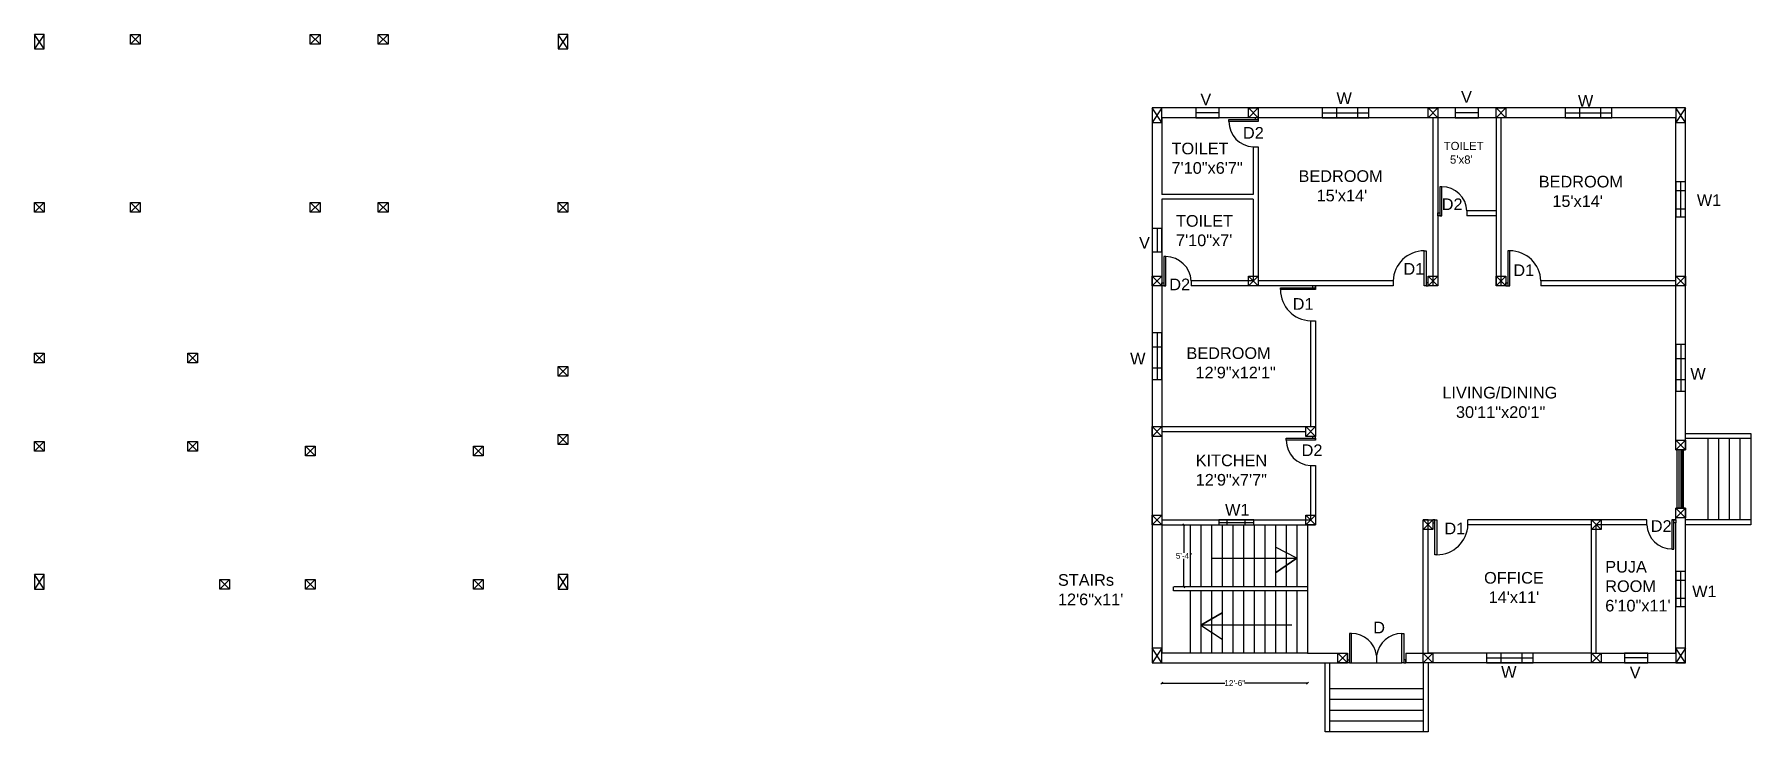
# Model space of a CAD drawing. Header units: inches. Extents: x -760 to 2913, y 29 to 748.
# Drawn here: x -760 to 1007, y 30 to 748 of the extents above; entities that cross this region are included whole.
import ezdxf

# ---------------------------------------------------------------- set-up
doc = ezdxf.new("R2010")
doc.units = ezdxf.units.IN
doc.header["$MEASUREMENT"] = 0
for name, color, linetype in [('D', 70, 'Continuous'), ('D1', 50, 'Continuous'), ('D2', 130, 'Continuous'), ('V', 230, 'Continuous'), ('W', 30, 'Continuous'), ('W1', 20, 'Continuous')]:
    doc.layers.add(name, color=color, linetype=linetype)
doc.layers.add('Grill', color=7, linetype='Continuous', true_color=0x9aefc6)
doc.layers.add('Naming', color=7, linetype='Continuous', true_color=0x64c9b6)
doc.styles.get("Standard").update_dxf_attribs({"font": 'arial.ttf'})
doc.linetypes.add('ZIGZAG', pattern='A,0.0001,-0.2,[131,ltypeshp.shx,S=0.2,R=0,X=-0.2,Y=0],-0.4,[131,ltypeshp.shx,S=0.2,R=180,X=0.2,Y=0],-0.2', length=0.8001)
doc.dimstyles.get("Standard").update_dxf_attribs({"dimtxt": 6, "dimasz": 2, "dimexe": 0.18, "dimexo": 0.0625, "dimgap": 0.09, "dimtad": 0, "dimtih": 1, "dimtoh": 1, "dimdec": 0, "dimzin": 0, "dimdsep": 46, "dimlunit": 3, "dimtxsty": 'Standard', "dimblk": 'OBLIQUE', "dimblk2": 'OBLIQUE', "dimcen": 2, "dimse1": 1, "dimse2": 1, "dimadec": 0, "dimazin": 0, "dimtfac": 1, "dimtdec": 0, "dimtofl": 0, "dimtmove": 0, "dimatfit": 3, "dimfxl": 1, "dimtolj": 1, "dimtzin": 0, "dimarcsym": 0})

# ---------------------------------------------------------------- blocks, each defined once
blk = doc.blocks.new('_Oblique')
at = {"color": 0, "linetype": 'ByBlock', "lineweight": -2}
blk.add_line((-0.5, -0.5), (0.5, 0.5), dxfattribs=at)
blk = doc.blocks.new('*D2')
at = {"color": 0, "lineweight": -2, "transparency": 16777216}
for p, q in [((400.8, 80.5), (465.7, 80.5)), ((550.8, 80.5), (485.9, 80.5))]:
    blk.add_line(p, q, dxfattribs=at)
at = {"layer": 'Defpoints', "color": 0, "transparency": 16777216}
for p in [(400.8, 111.4), (550.8, 111.4), (400.8, 80.5)]:
    blk.add_point(p, dxfattribs=at)
at = {"color": 0, "lineweight": -2, "transparency": 16777216, "xscale": 2, "yscale": 2, "zscale": 2, "rotation": 180}
blk.add_blockref('_Oblique', (400.8, 80.5), dxfattribs=at)
at = {"color": 0, "lineweight": -2, "transparency": 16777216, "xscale": 2, "yscale": 2, "zscale": 2}
blk.add_blockref('_Oblique', (550.8, 80.5), dxfattribs=at)
at = {"color": 0, "transparency": 16777216, "insert": (475.8, 80.5), "char_height": 6, "attachment_point": 5}
blk.add_mtext('\\A1;12\'-6"', dxfattribs=at)
blk = doc.blocks.new('*D18')
at = {"color": 0, "lineweight": -2, "transparency": 16777216}
for p, q in [((423.5, 243.4), (423.5, 214.6)), ((423.5, 179.4), (423.5, 208.3))]:
    blk.add_line(p, q, dxfattribs=at)
at = {"layer": 'Defpoints', "color": 0, "transparency": 16777216}
for p in [(429.8, 243.4), (423.5, 179.4), (429.8, 179.4)]:
    blk.add_point(p, dxfattribs=at)
at = {"color": 0, "lineweight": -2, "transparency": 16777216, "xscale": 2, "yscale": 2, "zscale": 2}
for p, rotation in [((423.5, 243.4), 90), ((423.5, 179.4), 270)]:
    blk.add_blockref('_Oblique', p, dxfattribs=dict(at, rotation=rotation))
at = {"color": 0, "transparency": 16777216, "insert": (423.5, 211.4), "char_height": 6, "attachment_point": 5}
blk.add_mtext('\\A1;5\'-4"', dxfattribs=at)

msp = doc.modelspace()

# ---------------------------------------------------------------- linework, layer by layer
at = {"color": 5}
for p, q in [((-749.7, 733.2), (-759.7, 748.2)), ((-749.7, 748.2), (-759.7, 733.2)), ((-210.7, 733.2), (-220.7, 748.2)), ((-210.7, 748.2), (-220.7, 733.2)), ((400.8, 657.4), (390.8, 672.4)), ((400.8, 672.4), (390.8, 657.4)), ((939.8, 657.4), (929.8, 672.4)), ((939.8, 672.4), (929.8, 657.4)), ((-749.7, 177.2), (-759.7, 192.2)), ((-749.7, 192.2), (-759.7, 177.2)), ((-210.7, 177.2), (-220.7, 192.2)), ((-210.7, 192.2), (-220.7, 177.2)), ((400.8, 101.4), (390.8, 116.4)), ((400.8, 116.4), (390.8, 101.4)), ((939.8, 101.4), (929.8, 116.4)), ((939.8, 116.4), (929.8, 101.4))]:
    msp.add_line(p, q, dxfattribs=at)
at = {"color": 1}
for p, q in [((-650.7, 748.2), (-660.7, 738.2)), ((-660.7, 748.2), (-650.7, 738.2)), ((-465.7, 748.2), (-475.7, 738.2)), ((-475.7, 748.2), (-465.7, 738.2)), ((-395.7, 748.2), (-405.7, 738.2)), ((-405.7, 748.2), (-395.7, 738.2)), ((499.8, 672.4), (489.8, 662.4)), ((489.8, 672.4), (499.8, 662.4)), ((684.8, 672.4), (674.8, 662.4)), ((674.8, 672.4), (684.8, 662.4)), ((754.8, 672.4), (744.8, 662.4)), ((744.8, 672.4), (754.8, 662.4)), ((-749.7, 575.2), (-759.7, 565.2)), ((-759.7, 575.2), (-749.7, 565.2)), ((-650.7, 575.2), (-660.7, 565.2)), ((-660.7, 575.2), (-650.7, 565.2)), ((-465.7, 575.2), (-475.7, 565.2)), ((-475.7, 575.2), (-465.7, 565.2)), ((-395.7, 575.2), (-405.7, 565.2)), ((-405.7, 575.2), (-395.7, 565.2)), ((-210.7, 575.2), (-220.7, 565.2)), ((-220.7, 575.2), (-210.7, 565.2)), ((400.8, 499.4), (390.8, 489.4)), ((390.8, 499.4), (400.8, 489.4)), ((499.8, 499.4), (489.8, 489.4)), ((489.8, 499.4), (499.8, 489.4)), ((684.8, 499.4), (674.8, 489.4)), ((674.8, 499.4), (684.8, 489.4)), ((754.8, 499.4), (744.8, 489.4)), ((744.8, 499.4), (754.8, 489.4)), ((939.8, 499.4), (929.8, 489.4)), ((929.8, 499.4), (939.8, 489.4)), ((-749.7, 420.1), (-759.7, 410.1)), ((-759.7, 420.1), (-749.7, 410.1)), ((-591.7, 420.1), (-601.7, 410.1)), ((-601.7, 420.1), (-591.7, 410.1)), ((-210.7, 406.2), (-220.7, 396.2)), ((-220.7, 406.2), (-210.7, 396.2)), ((-210.7, 336.2), (-220.7, 326.2)), ((-220.7, 336.2), (-210.7, 326.2)), ((400.8, 344.4), (390.8, 334.4)), ((390.8, 344.4), (400.8, 334.4)), ((558.8, 344.4), (548.8, 334.4)), ((548.8, 344.4), (558.8, 334.4)), ((-749.7, 329.2), (-759.7, 319.2)), ((-759.7, 329.2), (-749.7, 319.2)), ((-591.7, 329.2), (-601.7, 319.2)), ((-601.7, 329.2), (-591.7, 319.2)), ((-470.7, 324.2), (-480.7, 314.2)), ((-480.7, 324.2), (-470.7, 314.2)), ((-297.7, 324.2), (-307.7, 314.2)), ((-307.7, 324.2), (-297.7, 314.2)), ((939.8, 330.4), (929.8, 320.4)), ((929.8, 330.4), (939.8, 320.4)), ((400.8, 253.4), (390.8, 243.4)), ((390.8, 253.4), (400.8, 243.4)), ((558.8, 253.4), (548.8, 243.4)), ((548.8, 253.4), (558.8, 243.4)), ((679.8, 248.4), (669.8, 238.4)), ((669.8, 248.4), (679.8, 238.4)), ((852.8, 248.4), (842.8, 238.4)), ((842.8, 248.4), (852.8, 238.4)), ((939.8, 260.4), (929.8, 250.4)), ((929.8, 260.4), (939.8, 250.4)), ((-558.7, 187.2), (-568.7, 177.2)), ((-568.7, 187.2), (-558.7, 177.2)), ((-470.7, 187.2), (-480.7, 177.2)), ((-480.7, 187.2), (-470.7, 177.2)), ((-297.7, 187.2), (-307.7, 177.2)), ((-307.7, 187.2), (-297.7, 177.2)), ((591.8, 111.4), (581.8, 101.4)), ((581.8, 111.4), (591.8, 101.4)), ((679.8, 111.4), (669.8, 101.4)), ((669.8, 111.4), (679.8, 101.4)), ((852.8, 111.4), (842.8, 101.4)), ((842.8, 111.4), (852.8, 101.4))]:
    msp.add_line(p, q, dxfattribs=at)
for p, q in [((939.8, 672.4), (390.8, 672.4)), ((390.8, 672.4), (390.8, 101.4)), ((939.8, 320.4), (939.8, 672.4)), ((496.8, 662.4), (400.8, 662.4)), ((400.8, 662.4), (400.8, 583.4)), ((679.8, 662.4), (499.8, 662.4)), ((499.8, 662.4), (499.8, 658.4)), ((679.8, 662.4), (679.8, 489.4)), ((744.8, 662.4), (684.8, 662.4)), ((684.8, 662.4), (684.8, 489.4)), ((744.8, 662.4), (744.8, 489.4)), ((929.8, 662.4), (749.8, 662.4)), ((749.8, 662.4), (749.8, 489.4)), ((929.8, 494.4), (929.8, 662.4)), ((494.8, 632.4), (494.8, 583.4)), ((494.8, 632.4), (499.8, 632.4)), ((499.8, 632.4), (499.8, 489.4)), ((494.8, 583.4), (400.8, 583.4)), ((494.8, 578.4), (400.8, 578.4)), ((400.8, 578.4), (400.8, 492.4)), ((494.8, 578.4), (494.8, 494.4)), ((744.8, 566.4), (714.8, 566.4)), ((714.8, 566.4), (714.8, 561.4)), ((688.8, 561.4), (684.8, 561.4)), ((744.8, 561.4), (714.8, 561.4)), ((404.8, 489.4), (400.8, 489.4)), ((400.8, 489.4), (400.8, 344.4)), ((494.8, 494.4), (430.8, 494.4)), ((430.8, 494.4), (430.8, 489.4)), ((555.8, 489.4), (430.8, 489.4)), ((638.8, 494.4), (499.8, 494.4)), ((638.8, 489.4), (558.8, 489.4)), ((558.8, 489.4), (558.8, 485.4)), ((638.8, 494.4), (638.8, 489.4)), ((684.8, 489.4), (679.8, 489.4)), ((749.8, 489.4), (744.8, 489.4)), ((929.8, 494.4), (790.8, 494.4)), ((790.8, 494.4), (790.8, 489.4)), ((929.8, 489.4), (790.8, 489.4)), ((929.8, 320.4), (929.8, 489.4)), ((553.8, 453.4), (553.8, 344.4)), ((553.8, 453.4), (558.8, 453.4)), ((558.8, 453.4), (558.8, 339.4)), ((400.8, 344.4), (558.8, 344.4)), ((400.8, 339.4), (400.8, 248.4)), ((400.8, 339.4), (548.8, 339.4)), ((939.8, 337.4), (1006.8, 337.4)), ((1006.8, 337.4), (1006.8, 243.4)), ((929.8, 320.4), (931.2, 320.4)), ((937.5, 320.4), (939.8, 320.4)), ((939.8, 320.4), (939.8, 332.4)), ((939.8, 332.4), (1006.8, 332.4)), ((962.8, 332.4), (962.8, 248.4)), ((973.8, 332.4), (973.8, 248.4)), ((984.8, 332.4), (984.8, 248.4)), ((995.8, 332.4), (995.8, 248.4)), ((553.8, 304.4), (553.8, 248.4)), ((553.8, 304.4), (558.8, 304.4)), ((558.8, 304.4), (558.8, 243.4)), ((400.8, 248.4), (553.8, 248.4)), ((669.8, 101.4), (669.8, 248.4)), ((674.8, 248.4), (669.8, 248.4)), ((674.8, 111.4), (674.8, 248.4)), ((899.8, 248.4), (715.8, 248.4)), ((715.8, 243.4), (715.8, 248.4)), ((842.8, 111.4), (842.8, 248.4)), ((899.8, 243.4), (899.8, 248.4)), ((929.8, 248.4), (925.8, 248.4)), ((929.8, 248.4), (929.8, 260.4)), ((931.2, 260.4), (929.8, 260.4)), ((939.8, 260.4), (937.5, 260.4)), ((939.8, 101.4), (939.8, 260.4)), ((939.8, 248.4), (939.8, 260.4)), ((1006.8, 248.4), (939.8, 248.4)), ((400.8, 243.4), (400.8, 111.4)), ((400.8, 243.4), (558.8, 243.4)), ((429.8, 243.4), (429.8, 179.4)), ((440.8, 243.4), (440.8, 179.4)), ((451.8, 243.4), (451.8, 179.4)), ((462.8, 243.4), (462.8, 179.4)), ((473.8, 243.4), (473.8, 179.4)), ((484.8, 243.4), (484.8, 179.4)), ((495.8, 243.4), (495.8, 179.4)), ((506.8, 243.4), (506.8, 179.4)), ((517.8, 243.4), (517.8, 179.4)), ((528.8, 243.4), (528.8, 179.4)), ((539.8, 243.4), (539.8, 179.4)), ((550.8, 243.4), (550.8, 111.4)), ((842.8, 243.4), (715.8, 243.4)), ((847.8, 111.4), (847.8, 243.4)), ((899.8, 243.4), (847.8, 243.4)), ((929.8, 111.4), (929.8, 245.4)), ((1006.8, 243.4), (939.8, 243.4)), ((539.8, 209.2), (517.8, 220.5)), ((451.8, 209.2), (451.8, 209.2)), ((451.8, 209.2), (539.8, 209.2)), ((539.8, 209.2), (517.8, 194)), ((517.8, 194), (539.8, 209.2)), ((412.9, 175.4), (412.9, 179.4)), ((429.8, 179.4), (413, 179.4)), ((550.8, 179.4), (429.8, 179.4)), ((429.8, 175.4), (412.9, 175.4)), ((550.8, 175.4), (429.8, 175.4)), ((429.8, 175.4), (429.8, 111.4)), ((440.8, 175.4), (440.8, 111.4)), ((451.8, 175.4), (451.8, 111.4)), ((462.8, 175.4), (462.8, 111.4)), ((473.8, 175.4), (473.8, 111.4)), ((484.8, 175.4), (484.8, 111.4)), ((495.8, 175.4), (495.8, 111.4)), ((506.8, 175.4), (506.8, 111.4)), ((517.8, 175.4), (517.8, 111.4)), ((528.8, 175.4), (528.8, 111.4)), ((539.8, 175.4), (539.8, 111.4)), ((440.8, 140), (462.8, 152.7)), ((462.8, 152.7), (440.8, 140)), ((534.4, 140), (440.8, 140)), ((440.8, 140), (462.8, 125.7)), ((550.8, 111.4), (400.8, 111.4)), ((550.8, 111.4), (591.8, 111.4)), ((591.8, 101.4), (591.8, 111.4)), ((651.8, 111.4), (669.8, 111.4)), ((651.8, 111.4), (651.8, 101.4)), ((842.8, 111.4), (674.8, 111.4)), ((847.8, 111.4), (929.8, 111.4)), ((390.8, 101.4), (591.8, 101.4)), ((568.8, 30.4), (568.8, 101.4)), ((573.8, 30.4), (573.8, 101.4)), ((939.8, 101.4), (651.8, 101.4)), ((669.8, 101.4), (669.8, 30.4)), ((674.8, 101.4), (674.8, 30.4)), ((669.8, 74.4), (573.8, 74.4)), ((669.8, 63.4), (573.8, 63.4)), ((669.8, 52.4), (573.8, 52.4)), ((669.8, 41.4), (573.8, 41.4)), ((674.8, 30.4), (568.8, 30.4))]:
    msp.add_line(p, q)
at = {"linetype": 'ZIGZAG'}
msp.add_line((932.7, 260.4), (932.7, 260.4), dxfattribs=at)
at = {"color": 5}
for points in [[(-759.7, 733.2), (-749.7, 733.2), (-749.7, 748.2), (-759.7, 748.2)], [(-220.7, 733.2), (-210.7, 733.2), (-210.7, 748.2), (-220.7, 748.2)], [(390.8, 657.4), (400.8, 657.4), (400.8, 672.4), (390.8, 672.4)], [(929.8, 657.4), (939.8, 657.4), (939.8, 672.4), (929.8, 672.4)], [(-759.7, 177.2), (-749.7, 177.2), (-749.7, 192.2), (-759.7, 192.2)], [(-220.7, 177.2), (-210.7, 177.2), (-210.7, 192.2), (-220.7, 192.2)], [(390.8, 101.4), (400.8, 101.4), (400.8, 116.4), (390.8, 116.4)], [(929.8, 101.4), (939.8, 101.4), (939.8, 116.4), (929.8, 116.4)]]:
    msp.add_lwpolyline(points, close=True, dxfattribs=at)
at = {"color": 1}
for points in [[(-650.7, 738.2), (-660.7, 738.2), (-660.7, 748.2), (-650.7, 748.2)], [(-465.7, 738.2), (-475.7, 738.2), (-475.7, 748.2), (-465.7, 748.2)], [(-395.7, 738.2), (-405.7, 738.2), (-405.7, 748.2), (-395.7, 748.2)], [(499.8, 662.4), (489.8, 662.4), (489.8, 672.4), (499.8, 672.4)], [(684.8, 662.4), (674.8, 662.4), (674.8, 672.4), (684.8, 672.4)], [(754.8, 662.4), (744.8, 662.4), (744.8, 672.4), (754.8, 672.4)], [(-749.7, 565.2), (-759.7, 565.2), (-759.7, 575.2), (-749.7, 575.2)], [(-650.7, 565.2), (-660.7, 565.2), (-660.7, 575.2), (-650.7, 575.2)], [(-465.7, 565.2), (-475.7, 565.2), (-475.7, 575.2), (-465.7, 575.2)], [(-395.7, 565.2), (-405.7, 565.2), (-405.7, 575.2), (-395.7, 575.2)], [(-210.7, 565.2), (-220.7, 565.2), (-220.7, 575.2), (-210.7, 575.2)], [(400.8, 489.4), (390.8, 489.4), (390.8, 499.4), (400.8, 499.4)], [(499.8, 489.4), (489.8, 489.4), (489.8, 499.4), (499.8, 499.4)], [(684.8, 489.4), (674.8, 489.4), (674.8, 499.4), (684.8, 499.4)], [(754.8, 489.4), (744.8, 489.4), (744.8, 499.4), (754.8, 499.4)], [(939.8, 489.4), (929.8, 489.4), (929.8, 499.4), (939.8, 499.4)], [(-749.7, 410.1), (-759.7, 410.1), (-759.7, 420.1), (-749.7, 420.1)], [(-591.7, 410.1), (-601.7, 410.1), (-601.7, 420.1), (-591.7, 420.1)], [(-210.7, 396.2), (-220.7, 396.2), (-220.7, 406.2), (-210.7, 406.2)], [(-210.7, 326.2), (-220.7, 326.2), (-220.7, 336.2), (-210.7, 336.2)], [(400.8, 334.4), (390.8, 334.4), (390.8, 344.4), (400.8, 344.4)], [(558.8, 334.4), (548.8, 334.4), (548.8, 344.4), (558.8, 344.4)], [(-749.7, 319.2), (-759.7, 319.2), (-759.7, 329.2), (-749.7, 329.2)], [(-591.7, 319.2), (-601.7, 319.2), (-601.7, 329.2), (-591.7, 329.2)], [(-470.7, 314.2), (-480.7, 314.2), (-480.7, 324.2), (-470.7, 324.2)], [(-297.7, 314.2), (-307.7, 314.2), (-307.7, 324.2), (-297.7, 324.2)], [(939.8, 320.4), (929.8, 320.4), (929.8, 330.4), (939.8, 330.4)], [(400.8, 243.4), (390.8, 243.4), (390.8, 253.4), (400.8, 253.4)], [(558.8, 243.4), (548.8, 243.4), (548.8, 253.4), (558.8, 253.4)], [(679.8, 238.4), (669.8, 238.4), (669.8, 248.4), (679.8, 248.4)], [(852.8, 238.4), (842.8, 238.4), (842.8, 248.4), (852.8, 248.4)], [(939.8, 250.4), (929.8, 250.4), (929.8, 260.4), (939.8, 260.4)], [(-558.7, 177.2), (-568.7, 177.2), (-568.7, 187.2), (-558.7, 187.2)], [(-470.7, 177.2), (-480.7, 177.2), (-480.7, 187.2), (-470.7, 187.2)], [(-297.7, 177.2), (-307.7, 177.2), (-307.7, 187.2), (-297.7, 187.2)], [(591.8, 101.4), (581.8, 101.4), (581.8, 111.4), (591.8, 111.4)], [(679.8, 101.4), (669.8, 101.4), (669.8, 111.4), (679.8, 111.4)], [(852.8, 101.4), (842.8, 101.4), (842.8, 111.4), (852.8, 111.4)]]:
    msp.add_lwpolyline(points, close=True, dxfattribs=at)
at = {"layer": 'D'}
for p, q in [((621.8, 108.9), (621.8, 101.4)), ((591.8, 101.4), (591.8, 104.4)), ((591.8, 104.4), (593.8, 104.4)), ((593.8, 101.4), (591.8, 101.4)), ((595.8, 101.4), (647.8, 101.4)), ((651.8, 104.4), (649.8, 104.4)), ((649.8, 101.4), (651.8, 101.4)), ((651.8, 101.4), (651.8, 104.4))]:
    msp.add_line(p, q, dxfattribs=at)
for points in [[(593.8, 101.4), (595.8, 101.4), (595.8, 131.4), (593.8, 131.4)], [(649.8, 101.4), (647.8, 101.4), (647.8, 131.4), (649.8, 131.4)]]:
    msp.add_lwpolyline(points, close=True, dxfattribs=at)
for centre, start, end in [((595.8, 105.2), 8.1712, 90), ((647.8, 105.2), 90, 171.8288)]:
    msp.add_arc(centre, 26.3, start, end, dxfattribs=at)
at = {"layer": 'D1'}
for p, q in [((558.8, 489.4), (555.8, 489.4)), ((555.8, 489.4), (555.8, 487.4)), ((558.8, 487.4), (558.8, 489.4)), ((674.8, 492.4), (672.8, 492.4)), ((672.8, 489.4), (674.8, 489.4)), ((674.8, 489.4), (674.8, 492.4)), ((754.8, 489.4), (754.8, 492.4)), ((754.8, 492.4), (756.8, 492.4)), ((754.8, 489.4), (756.8, 489.4)), ((679.8, 248.4), (679.8, 245.4)), ((681.8, 248.4), (679.8, 248.4)), ((679.8, 245.4), (681.8, 245.4))]:
    msp.add_line(p, q, dxfattribs=at)
for points in [[(672.8, 489.4), (670.8, 489.4), (670.8, 525.4), (672.8, 525.4)], [(756.8, 489.4), (758.8, 489.4), (758.8, 525.4), (756.8, 525.4)], [(558.8, 487.4), (558.8, 485.4), (522.8, 485.4), (522.8, 487.4)], [(681.8, 248.4), (683.8, 248.4), (683.8, 212.4), (681.8, 212.4)]]:
    msp.add_lwpolyline(points, close=True, dxfattribs=at)
for centre, start, end in [((670.8, 493.4), 90, 178.1812), ((758.8, 493.4), 1.8188, 90), ((554.8, 485.4), 180, 268.1812), ((683.8, 244.5), 270, 358.1812)]:
    msp.add_arc(centre, 32, start, end, dxfattribs=at)
at = {"layer": 'D2'}
for p, q in [((499.8, 662.4), (496.8, 662.4)), ((496.8, 662.4), (496.8, 660.4)), ((499.8, 660.4), (499.8, 662.4)), ((684.8, 561.4), (684.8, 564.4)), ((684.8, 564.4), (686.8, 564.4)), ((686.8, 561.4), (684.8, 561.4)), ((402.8, 489.4), (390.8, 489.4)), ((400.8, 489.4), (400.8, 492.4)), ((400.8, 492.4), (402.8, 492.4)), ((558.8, 334.4), (555.8, 334.4)), ((555.8, 334.4), (555.8, 332.4)), ((558.8, 330.4), (558.8, 334.4)), ((925.8, 248.4), (929.8, 248.4)), ((929.8, 248.4), (929.8, 245.4)), ((929.8, 245.4), (927.8, 245.4))]:
    msp.add_line(p, q, dxfattribs=at)
for points in [[(499.8, 660.4), (499.8, 658.4), (469.8, 658.4), (469.8, 660.4)], [(686.8, 561.4), (688.8, 561.4), (688.8, 591.4), (686.8, 591.4)], [(402.8, 489.4), (404.8, 489.4), (404.8, 519.4), (402.8, 519.4)], [(558.8, 332.4), (558.8, 330.4), (528.8, 330.4), (528.8, 332.4)], [(927.8, 248.4), (925.8, 248.4), (925.8, 218.4), (927.8, 218.4)]]:
    msp.add_lwpolyline(points, close=True, dxfattribs=at)
for centre, radius, start, end in [((495.8, 658.4), 26, 180, 267.7534), ((688.8, 565.4), 26, 2.2466, 90), ((404.8, 493.4), 26, 2.2466, 90), ((554.7, 330.4), 25.9, 180, 267.9513), ((925.8, 244.5), 26, 182.2466, 270)]:
    msp.add_arc(centre, radius, start, end, dxfattribs=at)
at = {"layer": 'Grill'}
for p, q in [((931.2, 260.4), (931.2, 320.4)), ((937.5, 320.4), (931.2, 320.4)), ((932.7, 320.4), (932.7, 260.4)), ((935.9, 320.4), (935.9, 260.4)), ((937.5, 260.4), (937.5, 320.4)), ((937.5, 260.4), (931.2, 260.4))]:
    msp.add_line(p, q, dxfattribs=at)
at = {"layer": 'Grill', "linetype": 'ZIGZAG', "ltscale": 6}
msp.add_line((934.8, 320.4), (934.8, 260.4), dxfattribs=at)
at = {"layer": 'V'}
for p, q in [((459.8, 667.4), (435.8, 667.4)), ((726.8, 667.4), (702.8, 667.4)), ((395.8, 548.4), (395.8, 524.4)), ((900.8, 106.4), (876.8, 106.4))]:
    msp.add_line(p, q, dxfattribs=at)
for points in [[(435.8, 662.4), (459.8, 662.4), (459.8, 672.4), (435.8, 672.4)], [(702.8, 662.4), (726.8, 662.4), (726.8, 672.4), (702.8, 672.4)], [(400.8, 524.4), (400.8, 548.4), (390.8, 548.4), (390.8, 524.4)], [(876.8, 101.4), (900.8, 101.4), (900.8, 111.4), (876.8, 111.4)]]:
    msp.add_lwpolyline(points, close=True, dxfattribs=at)
at = {"layer": 'W'}
for p, q in [((580.5, 672.4), (580.5, 662.4)), ((602.2, 672.4), (602.2, 662.4)), ((830.5, 672.4), (830.5, 662.4)), ((852.2, 672.4), (852.2, 662.4)), ((565.8, 667.4), (613.8, 667.4)), ((815.8, 667.4), (863.8, 667.4)), ((400.8, 426.1), (390.8, 426.1)), ((395.8, 440.8), (395.8, 392.8)), ((934.8, 428.9), (934.8, 380.9)), ((939.8, 414.2), (929.8, 414.2)), ((400.8, 404.5), (390.8, 404.5)), ((939.8, 392.6), (929.8, 392.6)), ((734.8, 106.4), (782.8, 106.4)), ((749.5, 111.4), (749.5, 101.4)), ((771.2, 111.4), (771.2, 101.4))]:
    msp.add_line(p, q, dxfattribs=at)
for points in [[(565.8, 662.4), (613.8, 662.4), (613.8, 672.4), (565.8, 672.4)], [(815.8, 662.4), (863.8, 662.4), (863.8, 672.4), (815.8, 672.4)], [(390.8, 440.8), (390.8, 392.8), (400.8, 392.8), (400.8, 440.8)], [(929.8, 428.9), (929.8, 380.9), (939.8, 380.9), (939.8, 428.9)], [(734.8, 101.4), (782.8, 101.4), (782.8, 111.4), (734.8, 111.4)]]:
    msp.add_lwpolyline(points, close=True, dxfattribs=at)
at = {"layer": 'W1'}
for p, q in [((929.8, 587.3), (939.8, 587.3)), ((934.8, 560.4), (934.8, 596.4)), ((929.8, 568.7), (939.8, 568.7)), ((467.5, 248.4), (467.5, 243.4)), ((486.1, 248.4), (486.1, 243.4)), ((459.3, 245.9), (495.3, 245.9)), ((459.3, 243.4), (495.3, 243.4)), ((934.8, 159.4), (934.8, 195.4)), ((929.8, 186.3), (939.8, 186.3)), ((929.8, 167.7), (939.8, 167.7))]:
    msp.add_line(p, q, dxfattribs=at)
for points in [[(939.8, 560.4), (939.8, 596.4), (929.8, 596.4), (929.8, 560.4)], [(939.8, 159.4), (939.8, 195.4), (929.8, 195.4), (929.8, 159.4)]]:
    msp.add_lwpolyline(points, close=True, dxfattribs=at)
msp.add_lwpolyline([(495.3, 243.4), (495.3, 248.4), (459.3, 248.4), (459.3, 243.4)], dxfattribs=at)

# ---------------------------------------------------------------- texts
at = {"layer": 'D', "insert": (618.3, 143.6), "char_height": 12, "attachment_point": 1}
msp.add_mtext_dynamic_manual_height_columns('D', width=956.387, gutter_width=60, heights=[0], dxfattribs=at)
at = {"layer": 'D1', "char_height": 12, "attachment_point": 1}
for insert in [(649.4, 512.8), (762.5, 511.4), (535.4, 476.7), (691.6, 245.6)]:
    msp.add_mtext_dynamic_manual_height_columns('D1', width=956.387, gutter_width=60, heights=[0], dxfattribs=dict(at, insert=insert))
at = {"layer": 'D2', "char_height": 12, "attachment_point": 1}
for insert in [(484.2, 652.8), (688.8, 579.3), (408.4, 496.8), (544.6, 326.1), (904, 248.1)]:
    msp.add_mtext_dynamic_manual_height_columns('D2', width=956.387, gutter_width=60, heights=[0], dxfattribs=dict(at, insert=insert))
at = {"layer": 'Naming', "attachment_point": 1}
for s, width, gutter_width, insert, char_height in [('TOILET\\P7\'10"x6\'7"', 956.387, 60, (410.7, 636.7), 12), ("TOILET\\P  5'x8'", 669.471, 42, (690.8, 637.5), 8.4), ("BEDROOM\\P    15'x14'", 956.387, 60, (541.4, 608.3), 12), ("BEDROOM\\P   15'x14'", 956.387, 60, (788.7, 602.6), 12), ('TOILET\\P7\'10"x7\'', 956.387, 60, (415.3, 562.2), 12), ('BEDROOM\\P  12\'9"x12\'1"', 956.387, 60, (426.1, 426.1), 12), ('LIVING/DINING\\P   30\'11"x20\'1"', 956.387, 60, (689.5, 385.4), 12), ('KITCHEN\\P12\'9"x7\'7"', 956.387, 60, (435.6, 315.7), 12), ("OFFICE\\P 14'x11'", 956.387, 60, (732.4, 194.8), 12), ('PUJA\\PROOM\\P6\'10"x11\'', 956.387, 60, (857.1, 206.2), 12), ('STAIRs\\P12\'6"x11\'', 956.387, 60, (293.8, 192.6), 12)]:
    msp.add_mtext_dynamic_manual_height_columns(s, width=width, gutter_width=gutter_width, heights=[0], dxfattribs=dict(at, insert=insert, char_height=char_height))
at = {"layer": 'V', "char_height": 12, "attachment_point": 1}
for insert in [(708.7, 689.8), (440.4, 687.3), (377.3, 539.7), (882.3, 97.5)]:
    msp.add_mtext_dynamic_manual_height_columns('V', width=956.387, gutter_width=60, heights=[0], dxfattribs=dict(at, insert=insert))
at = {"layer": 'W', "char_height": 12, "attachment_point": 1}
for insert in [(580.5, 688.5), (829, 685.9), (368.1, 420.4), (944.7, 404.8), (750, 97.9)]:
    msp.add_mtext_dynamic_manual_height_columns('W', width=956.387, gutter_width=60, heights=[0], dxfattribs=dict(at, insert=insert))
at = {"layer": 'W1', "char_height": 12, "attachment_point": 1}
for insert in [(951.4, 583.6), (465.8, 264.8), (946.6, 180.9)]:
    msp.add_mtext_dynamic_manual_height_columns('W1', width=956.387, gutter_width=60, heights=[0], dxfattribs=dict(at, insert=insert))

# ---------------------------------------------------------------- dimensions: what is measured, and where the dimension line sits
dim = msp.add_linear_dim(base=(423.5, 179.4), p1=(429.8, 243.4), p2=(429.8, 179.4), angle=90, dimstyle='Standard')
dim.commit()
dim.dimension.update_dxf_attribs({"geometry": '*D18', "text_midpoint": (423.5, 211.4)})
dim = msp.add_linear_dim(base=(400.8, 80.5), p1=(550.8, 111.4), p2=(400.8, 111.4), dimstyle='Standard')
dim.commit()
dim.dimension.update_dxf_attribs({"geometry": '*D2', "text_midpoint": (475.8, 80.5)})

doc.saveas('drawing.dxf')
